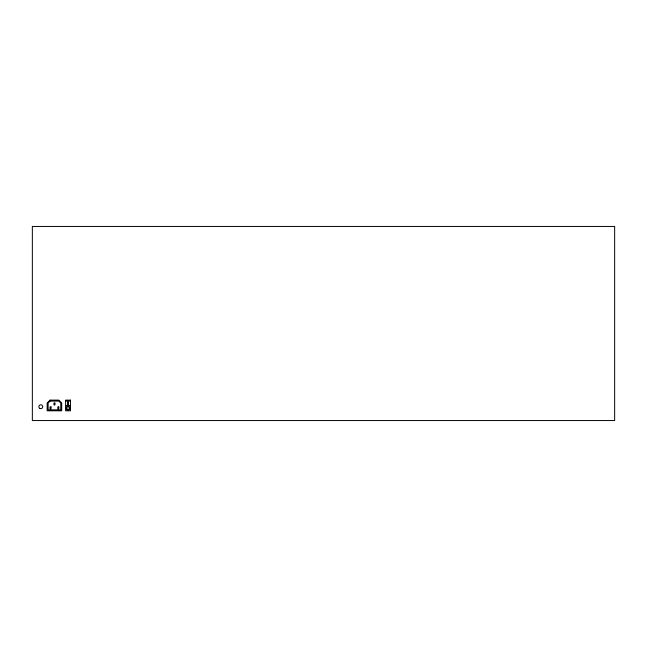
<?xml version="1.0" encoding="UTF-8"?>
<svg xmlns="http://www.w3.org/2000/svg" width="647" height="647" viewBox="0 0 647 647"><rect width="100%" height="100%" fill="white"/><g stroke="black" fill="none" stroke-linecap="round" stroke-linejoin="round"><path stroke-width="0.97" d="M65.598 401.027L70.45 401.027M65.598 405.459L70.45 405.459M50.07 400.121L47.158 403.032L47.158 410.796L61.716 410.796L61.716 403.032L58.804 400.121L50.07 400.121M50.07 401.091L48.129 403.032L48.129 409.826L60.745 409.826L60.745 403.032L58.804 401.091L50.07 401.091M614.65 226.45L32.35 226.45L32.35 420.55L614.65 420.55L614.65 226.45M70.45 400.121L65.598 400.121L65.598 410.796L70.45 410.796L70.45 400.121M68.509 401.463L67.539 401.463L67.539 405.022L68.509 405.022L68.509 401.463M54.922 403.032L53.952 403.032L53.952 404.973L54.922 404.973L54.922 403.032M51.04 406.914L50.07 406.914L50.07 408.855L51.04 408.855L51.04 406.914M58.804 406.914L57.834 406.914L57.834 408.855L58.804 408.855L58.804 406.914M39.831 408.403A1.941 1.941 0 0 0 42.742 406.72A1.941 1.941 0 0 0 39.831 405.046A1.941 1.941 0 0 0 39.831 408.403M67.053 409.81A1.941 1.941 0 0 0 69.965 408.128A1.941 1.941 0 0 0 67.053 406.453A1.941 1.941 0 0 0 67.053 409.81M67.078 409.074A1.334 1.334 0 0 0 69.31 408.475A1.334 1.334 0 0 0 67.676 406.842A1.334 1.334 0 0 0 67.078 409.074"/></g></svg>
